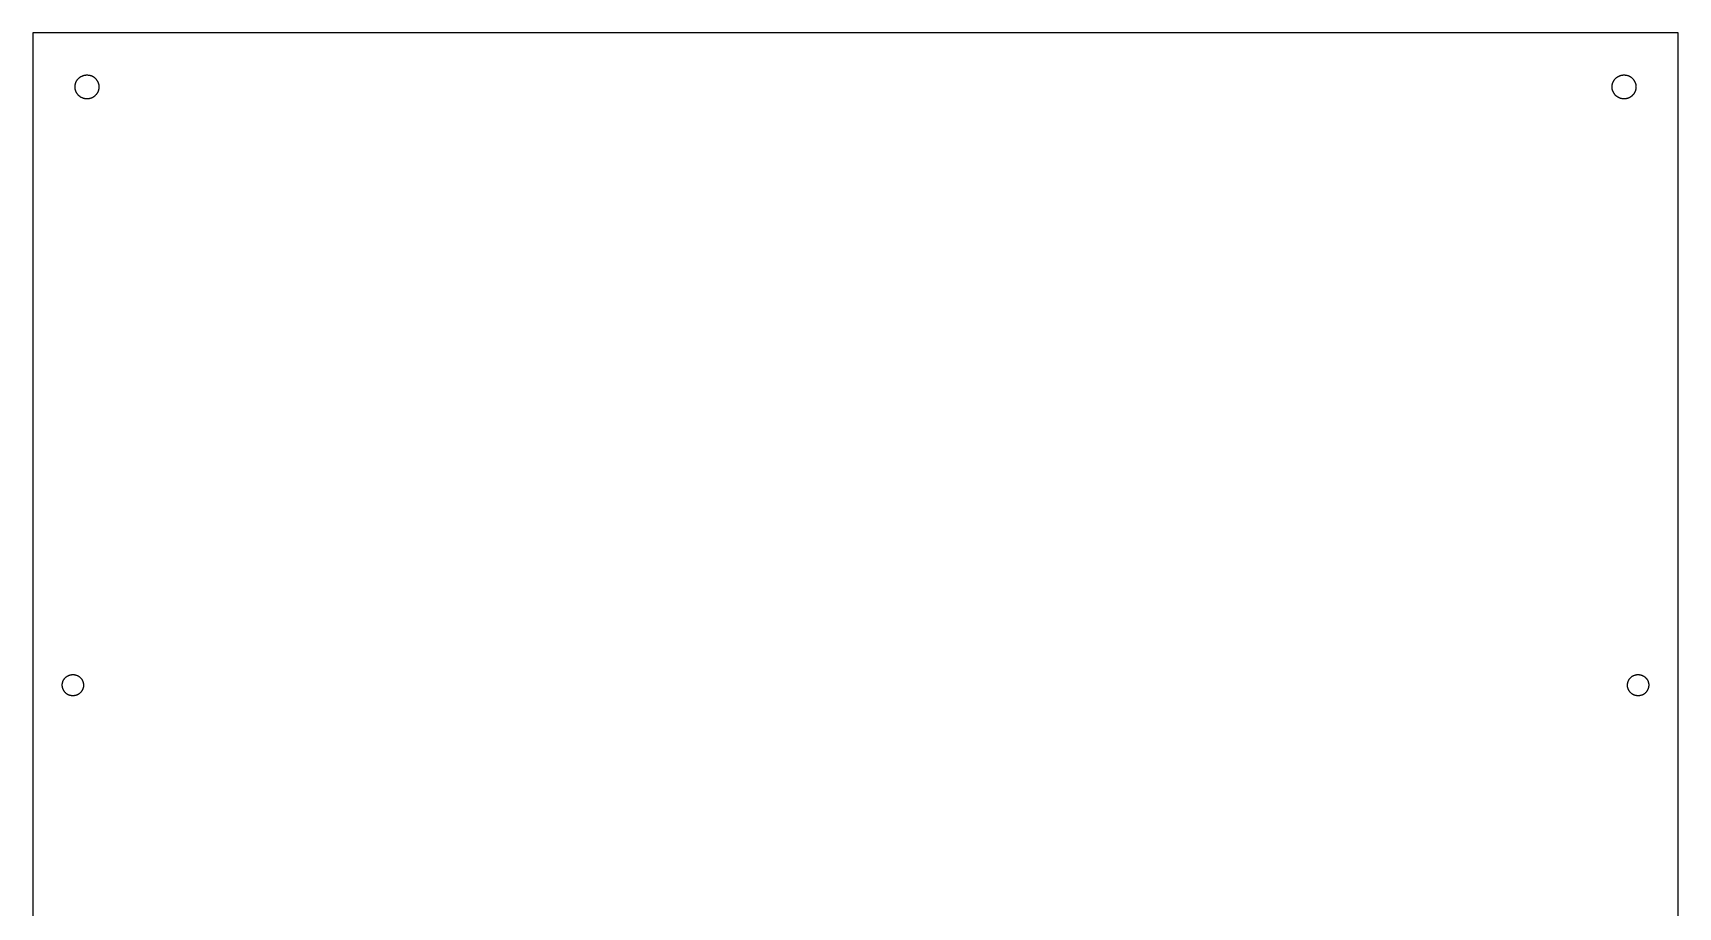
# Model space of a CAD drawing. Extents: x 0 to 426, y 453 to 906.
# Drawn here: x 0 to 426, y 679.5 to 906 of the extents above; entities that cross this region are included whole.
import ezdxf

# ---------------------------------------------------------------- set-up
doc = ezdxf.new("R2010")
doc.units = 0

msp = doc.modelspace()

# ---------------------------------------------------------------- linework, layer by layer
at = {"layer": 'Layer 1'}
for p, q in [((426, 906), (0, 906)), ((0, 906), (0, 453)), ((426, 453), (426, 906)), ((12.2808, 894.579), (12.3647, 894.633)), ((12.3647, 894.633), (12.4504, 894.684)), ((12.4504, 894.684), (12.5377, 894.733)), ((12.5377, 894.733), (12.6265, 894.778)), ((12.6265, 894.778), (12.7167, 894.821)), ((12.7167, 894.821), (12.8082, 894.861)), ((12.8082, 894.861), (12.901, 894.898)), ((12.901, 894.898), (12.9949, 894.932)), ((12.9949, 894.932), (13.0899, 894.963)), ((13.0899, 894.963), (13.1858, 894.99)), ((13.1858, 894.99), (13.2826, 895.015)), ((13.2826, 895.015), (13.3801, 895.037)), ((13.3801, 895.037), (13.4782, 895.055)), ((13.4782, 895.055), (13.5769, 895.07)), ((13.5769, 895.07), (13.676, 895.082)), ((13.676, 895.082), (13.7755, 895.091)), ((13.7755, 895.091), (13.8752, 895.097)), ((13.8752, 895.097), (13.975, 895.099)), ((13.975, 895.099), (14.0749, 895.098)), ((14.0749, 895.098), (14.1747, 895.094)), ((14.1747, 895.094), (14.2743, 895.087)), ((14.2743, 895.087), (14.3736, 895.077)), ((14.3736, 895.077), (14.4725, 895.063)), ((14.4725, 895.063), (14.5709, 895.046)), ((14.5709, 895.046), (14.6688, 895.026)), ((14.6688, 895.026), (14.7659, 895.003)), ((14.7659, 895.003), (14.8622, 894.977)), ((14.8622, 894.977), (14.9577, 894.948)), ((14.9577, 894.948), (15.0524, 894.916)), ((15.0524, 894.916), (15.1455, 894.88)), ((15.1455, 894.88), (15.2377, 894.841)), ((15.2377, 894.841), (15.3287, 894.8)), ((15.3287, 894.8), (15.4182, 894.756)), ((15.4182, 894.756), (15.5065, 894.709)), ((15.5065, 894.709), (15.5926, 894.659)), ((15.5926, 894.659), (15.6779, 894.607)), ((15.6779, 894.607), (15.7605, 894.551)), ((410.281, 894.579), (410.365, 894.633)), ((410.365, 894.633), (410.45, 894.684)), ((410.45, 894.684), (410.538, 894.733)), ((410.538, 894.733), (410.626, 894.778)), ((410.626, 894.778), (410.717, 894.821)), ((410.717, 894.821), (410.808, 894.861)), ((410.808, 894.861), (410.901, 894.898)), ((410.901, 894.898), (410.995, 894.932)), ((410.995, 894.932), (411.09, 894.963)), ((411.09, 894.963), (411.186, 894.99)), ((411.186, 894.99), (411.283, 895.015)), ((411.283, 895.015), (411.38, 895.037)), ((411.38, 895.037), (411.478, 895.055)), ((411.478, 895.055), (411.577, 895.07)), ((411.577, 895.07), (411.676, 895.082)), ((411.676, 895.082), (411.776, 895.091)), ((411.776, 895.091), (411.875, 895.097)), ((411.875, 895.097), (411.975, 895.099)), ((411.975, 895.099), (412.075, 895.098)), ((412.075, 895.098), (412.175, 895.094)), ((412.175, 895.094), (412.274, 895.087)), ((412.274, 895.087), (412.374, 895.077)), ((412.374, 895.077), (412.473, 895.063)), ((412.473, 895.063), (412.571, 895.046)), ((412.571, 895.046), (412.669, 895.026)), ((412.669, 895.026), (412.766, 895.003)), ((412.766, 895.003), (412.862, 894.977)), ((412.862, 894.977), (412.958, 894.948)), ((412.958, 894.948), (413.052, 894.916)), ((413.052, 894.916), (413.146, 894.88)), ((413.146, 894.88), (413.238, 894.841)), ((413.238, 894.841), (413.329, 894.8)), ((413.329, 894.8), (413.418, 894.756)), ((413.418, 894.756), (413.507, 894.709)), ((413.507, 894.709), (413.593, 894.659)), ((413.593, 894.659), (413.678, 894.607)), ((413.678, 894.607), (413.761, 894.551)), ((10.9012, 892.05), (10.9044, 892.15)), ((10.9012, 891.95), (10.9012, 892.05)), ((10.9044, 891.85), (10.9012, 891.95)), ((10.9044, 892.15), (10.9109, 892.249)), ((10.9109, 891.751), (10.9044, 891.85)), ((10.9109, 892.249), (10.9205, 892.349)), ((10.9205, 891.651), (10.9109, 891.751)), ((10.9205, 892.349), (10.9333, 892.448)), ((10.9333, 891.552), (10.9205, 891.651)), ((10.9333, 892.448), (10.9493, 892.546)), ((10.9486, 891.453), (10.9333, 891.552)), ((10.9685, 891.356), (10.9486, 891.453)), ((10.9493, 892.546), (10.9685, 892.644)), ((10.9685, 892.644), (10.9909, 892.742)), ((10.9902, 891.258), (10.9685, 891.356)), ((11.0163, 891.162), (10.9902, 891.258)), ((10.9909, 892.742), (11.0163, 892.838)), ((11.0163, 892.838), (11.0449, 892.934)), ((11.0442, 891.066), (11.0163, 891.162)), ((11.0765, 890.971), (11.0442, 891.066)), ((11.0449, 892.934), (11.0765, 893.029)), ((11.0765, 893.029), (11.1112, 893.122)), ((11.1112, 890.878), (11.0765, 890.971)), ((11.1112, 893.122), (11.1488, 893.215)), ((11.1481, 890.785), (11.1112, 890.878)), ((11.1888, 890.694), (11.1481, 890.785)), ((11.1488, 893.215), (11.1894, 893.306)), ((11.2323, 890.604), (11.1888, 890.694)), ((11.1894, 893.306), (11.233, 893.396)), ((11.2787, 890.515), (11.2323, 890.604)), ((11.233, 893.396), (11.2794, 893.484)), ((11.3286, 890.429), (11.2787, 890.515)), ((11.2794, 893.484), (11.3286, 893.571)), ((11.3286, 893.571), (11.3806, 893.656)), ((11.38, 890.343), (11.3286, 890.429)), ((11.4353, 890.26), (11.38, 890.343)), ((11.3806, 893.656), (11.4353, 893.74)), ((11.4353, 893.74), (11.4927, 893.822)), ((11.4927, 893.822), (11.5527, 893.901)), ((11.5527, 893.901), (11.6152, 893.979)), ((11.6152, 893.979), (11.6802, 894.055)), ((11.6802, 894.055), (11.7476, 894.129)), ((11.7476, 894.129), (11.8174, 894.2)), ((11.8174, 894.2), (11.8894, 894.269)), ((11.8894, 894.269), (11.9636, 894.336)), ((11.9636, 894.336), (12.0399, 894.401)), ((12.0399, 894.401), (12.1183, 894.463)), ((12.1183, 894.463), (12.1986, 894.522)), ((12.1986, 894.522), (12.2808, 894.579)), ((15.7605, 894.551), (15.8418, 894.493)), ((15.8418, 894.493), (15.9211, 894.432)), ((15.9211, 894.432), (15.9985, 894.369)), ((15.9985, 894.369), (16.0741, 894.303)), ((16.0741, 894.303), (16.1469, 894.235)), ((16.1469, 894.235), (16.2178, 894.165)), ((16.2178, 894.165), (16.2864, 894.092)), ((16.2864, 894.092), (16.3531, 894.018)), ((16.3531, 894.018), (16.4169, 893.941)), ((16.4169, 893.941), (16.4782, 893.862)), ((16.4782, 893.862), (16.5363, 893.781)), ((16.5363, 893.781), (16.593, 893.699)), ((16.593, 893.699), (16.6464, 893.614)), ((16.6464, 890.386), (16.593, 890.301)), ((16.6464, 893.614), (16.697, 893.528)), ((16.697, 890.472), (16.6464, 890.386)), ((16.697, 893.528), (16.7448, 893.441)), ((16.7448, 890.559), (16.697, 890.472)), ((16.7448, 893.441), (16.7898, 893.351)), ((16.7898, 890.649), (16.7448, 890.559)), ((16.7898, 893.351), (16.8319, 893.261)), ((16.8319, 890.739), (16.7898, 890.649)), ((16.8319, 893.261), (16.8711, 893.169)), ((16.8711, 890.831), (16.8319, 890.739)), ((16.8711, 893.169), (16.9066, 893.076)), ((16.9072, 890.924), (16.8711, 890.831)), ((16.9066, 893.076), (16.9404, 892.982)), ((16.9404, 891.018), (16.9072, 890.924)), ((16.9404, 892.982), (16.9705, 892.886)), ((16.9705, 891.114), (16.9404, 891.018)), ((16.9705, 892.886), (16.9975, 892.79)), ((16.9975, 891.21), (16.9705, 891.114)), ((16.9975, 892.79), (17.0214, 892.693)), ((17.0214, 891.307), (16.9975, 891.21)), ((17.0214, 892.693), (17.0422, 892.596)), ((17.0422, 891.404), (17.0214, 891.307)), ((17.0422, 892.596), (17.0598, 892.497)), ((17.0598, 891.503), (17.0422, 891.404)), ((17.0598, 892.497), (17.0742, 892.398)), ((17.0742, 891.602), (17.0598, 891.503)), ((17.0742, 892.398), (17.0854, 892.299)), ((17.0854, 891.701), (17.0742, 891.602)), ((17.0854, 892.299), (17.0935, 892.2)), ((17.0935, 891.8), (17.0854, 891.701)), ((17.0935, 892.2), (17.0983, 892.1)), ((17.0983, 891.9), (17.0935, 891.8)), ((17.0983, 892.1), (17.0999, 892)), ((17.0999, 892), (17.0983, 891.9)), ((408.901, 892.05), (408.904, 892.15)), ((408.901, 891.95), (408.901, 892.05)), ((408.904, 891.85), (408.901, 891.95)), ((408.904, 892.15), (408.911, 892.249)), ((408.911, 891.751), (408.904, 891.85)), ((408.911, 892.249), (408.921, 892.349)), ((408.921, 891.651), (408.911, 891.751)), ((408.921, 892.349), (408.933, 892.448)), ((408.933, 891.552), (408.921, 891.651)), ((408.933, 892.448), (408.949, 892.546)), ((408.949, 891.453), (408.933, 891.552)), ((408.949, 892.546), (408.969, 892.644)), ((408.969, 891.356), (408.949, 891.453)), ((408.969, 892.644), (408.991, 892.742)), ((408.99, 891.258), (408.969, 891.356)), ((409.016, 891.162), (408.99, 891.258)), ((408.991, 892.742), (409.016, 892.838)), ((409.016, 892.838), (409.045, 892.934)), ((409.044, 891.066), (409.016, 891.162)), ((409.077, 890.971), (409.044, 891.066)), ((409.045, 892.934), (409.077, 893.029)), ((409.077, 893.029), (409.111, 893.122)), ((409.111, 890.878), (409.077, 890.971)), ((409.111, 893.122), (409.149, 893.215)), ((409.148, 890.785), (409.111, 890.878)), ((409.189, 890.694), (409.148, 890.785)), ((409.149, 893.215), (409.189, 893.306)), ((409.189, 893.306), (409.233, 893.396)), ((409.232, 890.604), (409.189, 890.694)), ((409.279, 890.515), (409.232, 890.604)), ((409.233, 893.396), (409.279, 893.484)), ((409.279, 893.484), (409.329, 893.571)), ((409.329, 890.429), (409.279, 890.515)), ((409.329, 893.571), (409.381, 893.656)), ((409.38, 890.343), (409.329, 890.429)), ((409.435, 890.26), (409.38, 890.343)), ((409.381, 893.656), (409.435, 893.74)), ((409.435, 893.74), (409.493, 893.822)), ((409.493, 893.822), (409.553, 893.901)), ((409.553, 893.901), (409.615, 893.979)), ((409.615, 893.979), (409.68, 894.055)), ((409.68, 894.055), (409.748, 894.129)), ((409.748, 894.129), (409.817, 894.2)), ((409.817, 894.2), (409.889, 894.269)), ((409.889, 894.269), (409.964, 894.336)), ((409.964, 894.336), (410.04, 894.401)), ((410.04, 894.401), (410.118, 894.463)), ((410.118, 894.463), (410.199, 894.522)), ((410.199, 894.522), (410.281, 894.579)), ((413.761, 894.551), (413.842, 894.493)), ((413.842, 894.493), (413.921, 894.432)), ((413.921, 894.432), (413.999, 894.369)), ((413.999, 894.369), (414.074, 894.303)), ((414.074, 894.303), (414.147, 894.235)), ((414.147, 894.235), (414.218, 894.165)), ((414.218, 894.165), (414.286, 894.092)), ((414.286, 894.092), (414.353, 894.018)), ((414.353, 894.018), (414.417, 893.941)), ((414.417, 893.941), (414.478, 893.862)), ((414.478, 893.862), (414.536, 893.781)), ((414.536, 893.781), (414.593, 893.699)), ((414.593, 893.699), (414.646, 893.614)), ((414.646, 890.386), (414.593, 890.301)), ((414.646, 893.614), (414.697, 893.528)), ((414.697, 890.472), (414.646, 890.386)), ((414.697, 893.528), (414.745, 893.441)), ((414.745, 890.559), (414.697, 890.472)), ((414.745, 893.441), (414.79, 893.351)), ((414.79, 890.649), (414.745, 890.559)), ((414.79, 893.351), (414.832, 893.261)), ((414.832, 890.739), (414.79, 890.649)), ((414.832, 893.261), (414.871, 893.169)), ((414.871, 890.831), (414.832, 890.739)), ((414.871, 893.169), (414.907, 893.076)), ((414.907, 890.924), (414.871, 890.831)), ((414.907, 893.076), (414.94, 892.982)), ((414.94, 891.018), (414.907, 890.924)), ((414.94, 892.982), (414.97, 892.886)), ((414.97, 891.114), (414.94, 891.018)), ((414.97, 892.886), (414.997, 892.79)), ((414.997, 891.21), (414.97, 891.114)), ((414.997, 892.79), (415.021, 892.693)), ((415.021, 891.307), (414.997, 891.21)), ((415.021, 892.693), (415.042, 892.596)), ((415.042, 891.404), (415.021, 891.307)), ((415.042, 892.596), (415.06, 892.497)), ((415.06, 891.503), (415.042, 891.404)), ((415.06, 892.497), (415.074, 892.398)), ((415.074, 891.602), (415.06, 891.503)), ((415.074, 892.398), (415.085, 892.299)), ((415.085, 891.701), (415.074, 891.602)), ((415.085, 892.299), (415.093, 892.2)), ((415.093, 891.8), (415.085, 891.701)), ((415.093, 892.2), (415.098, 892.1)), ((415.098, 891.9), (415.093, 891.8)), ((415.098, 892.1), (415.1, 892)), ((415.1, 892), (415.098, 891.9)), ((11.4921, 890.178), (11.4353, 890.26)), ((11.5527, 890.099), (11.4921, 890.178)), ((11.6147, 890.02), (11.5527, 890.099)), ((11.6797, 889.944), (11.6147, 890.02)), ((11.7476, 889.871), (11.6797, 889.944)), ((11.8169, 889.799), (11.7476, 889.871)), ((11.8889, 889.73), (11.8169, 889.799)), ((11.9636, 889.664), (11.8889, 889.73)), ((12.0395, 889.599), (11.9636, 889.664)), ((12.1178, 889.537), (12.0395, 889.599)), ((12.1986, 889.478), (12.1178, 889.537)), ((12.2804, 889.421), (12.1986, 889.478)), ((12.3644, 889.367), (12.2804, 889.421)), ((12.45, 889.315), (12.3644, 889.367)), ((12.5373, 889.267), (12.45, 889.315)), ((12.6261, 889.221), (12.5373, 889.267)), ((12.7164, 889.178), (12.6261, 889.221)), ((12.8079, 889.138), (12.7164, 889.178)), ((12.901, 889.102), (12.8079, 889.138)), ((12.9947, 889.068), (12.901, 889.102)), ((13.0897, 889.037), (12.9947, 889.068)), ((13.1856, 889.009), (13.0897, 889.037)), ((13.2824, 888.984), (13.1856, 889.009)), ((13.3799, 888.963), (13.2824, 888.984)), ((13.4781, 888.944), (13.3799, 888.963)), ((13.5768, 888.929), (13.4781, 888.944)), ((13.676, 888.917), (13.5768, 888.929)), ((13.7755, 888.908), (13.676, 888.917)), ((13.8752, 888.903), (13.7755, 888.908)), ((13.975, 888.9), (13.8752, 888.903)), ((14.0749, 888.901), (13.975, 888.9)), ((14.1747, 888.905), (14.0749, 888.901)), ((14.2743, 888.912), (14.1747, 888.905)), ((14.3737, 888.923), (14.2743, 888.912)), ((14.4726, 888.936), (14.3737, 888.923)), ((14.5711, 888.953), (14.4726, 888.936)), ((14.6689, 888.973), (14.5711, 888.953)), ((14.7661, 888.996), (14.6689, 888.973)), ((14.8625, 889.022), (14.7661, 888.996)), ((14.9579, 889.052), (14.8625, 889.022)), ((15.0524, 889.084), (14.9579, 889.052)), ((15.1458, 889.12), (15.0524, 889.084)), ((15.238, 889.158), (15.1458, 889.12)), ((15.3289, 889.199), (15.238, 889.158)), ((15.4184, 889.244), (15.3289, 889.199)), ((15.5065, 889.291), (15.4184, 889.244)), ((15.593, 889.341), (15.5065, 889.291)), ((15.6779, 889.393), (15.593, 889.341)), ((15.761, 889.449), (15.6779, 889.393)), ((15.8422, 889.507), (15.761, 889.449)), ((15.9216, 889.568), (15.8422, 889.507)), ((15.999, 889.631), (15.9216, 889.568)), ((16.0742, 889.696), (15.999, 889.631)), ((16.1474, 889.764), (16.0742, 889.696)), ((16.2183, 889.835), (16.1474, 889.764)), ((16.2869, 889.907), (16.2183, 889.835)), ((16.3531, 889.982), (16.2869, 889.907)), ((16.4169, 890.059), (16.3531, 889.982)), ((16.4782, 890.138), (16.4169, 890.059)), ((16.5369, 890.219), (16.4782, 890.138)), ((16.593, 890.301), (16.5369, 890.219)), ((409.492, 890.178), (409.435, 890.26)), ((409.553, 890.099), (409.492, 890.178)), ((409.615, 890.02), (409.553, 890.099)), ((409.68, 889.944), (409.615, 890.02)), ((409.748, 889.871), (409.68, 889.944)), ((409.817, 889.799), (409.748, 889.871)), ((409.889, 889.73), (409.817, 889.799)), ((409.964, 889.664), (409.889, 889.73)), ((410.039, 889.599), (409.964, 889.664)), ((410.118, 889.537), (410.039, 889.599)), ((410.199, 889.478), (410.118, 889.537)), ((410.28, 889.421), (410.199, 889.478)), ((410.364, 889.367), (410.28, 889.421)), ((410.45, 889.315), (410.364, 889.367)), ((410.537, 889.267), (410.45, 889.315)), ((410.626, 889.221), (410.537, 889.267)), ((410.716, 889.178), (410.626, 889.221)), ((410.808, 889.138), (410.716, 889.178)), ((410.901, 889.102), (410.808, 889.138)), ((410.995, 889.068), (410.901, 889.102)), ((411.09, 889.037), (410.995, 889.068)), ((411.186, 889.009), (411.09, 889.037)), ((411.282, 888.984), (411.186, 889.009)), ((411.38, 888.963), (411.282, 888.984)), ((411.478, 888.944), (411.38, 888.963)), ((411.577, 888.929), (411.478, 888.944)), ((411.676, 888.917), (411.577, 888.929)), ((411.775, 888.908), (411.676, 888.917)), ((411.875, 888.903), (411.775, 888.908)), ((411.975, 888.9), (411.875, 888.903)), ((412.075, 888.901), (411.975, 888.9)), ((412.175, 888.905), (412.075, 888.901)), ((412.274, 888.912), (412.175, 888.905)), ((412.374, 888.923), (412.274, 888.912)), ((412.473, 888.936), (412.374, 888.923)), ((412.571, 888.953), (412.473, 888.936)), ((412.669, 888.973), (412.571, 888.953)), ((412.766, 888.996), (412.669, 888.973)), ((412.862, 889.022), (412.766, 888.996)), ((412.958, 889.052), (412.862, 889.022)), ((413.052, 889.084), (412.958, 889.052)), ((413.146, 889.12), (413.052, 889.084)), ((413.238, 889.158), (413.146, 889.12)), ((413.329, 889.199), (413.238, 889.158)), ((413.418, 889.244), (413.329, 889.199)), ((413.507, 889.291), (413.418, 889.244)), ((413.593, 889.341), (413.507, 889.291)), ((413.678, 889.393), (413.593, 889.341)), ((413.761, 889.449), (413.678, 889.393)), ((413.842, 889.507), (413.761, 889.449)), ((413.922, 889.568), (413.842, 889.507)), ((413.999, 889.631), (413.922, 889.568)), ((414.074, 889.696), (413.999, 889.631)), ((414.147, 889.764), (414.074, 889.696)), ((414.218, 889.835), (414.147, 889.764)), ((414.287, 889.907), (414.218, 889.835)), ((414.353, 889.982), (414.287, 889.907)), ((414.417, 890.059), (414.353, 889.982)), ((414.478, 890.138), (414.417, 890.059)), ((414.537, 890.219), (414.478, 890.138)), ((414.593, 890.301), (414.537, 890.219)), ((7.59967, 737.025), (7.60238, 737.125)), ((7.60057, 736.925), (7.59967, 737.025)), ((7.60238, 737.125), (7.60873, 737.225)), ((7.60873, 737.225), (7.61873, 737.324)), ((7.61873, 737.324), (7.63229, 737.423)), ((7.63229, 737.423), (7.64937, 737.521)), ((7.64937, 737.521), (7.67019, 737.619)), ((7.67019, 737.619), (7.69439, 737.716)), ((7.69439, 737.716), (7.70838, 737.764)), ((7.70838, 737.764), (7.72213, 737.812)), ((7.72213, 737.812), (7.75327, 737.907)), ((7.75327, 737.907), (7.78794, 738)), ((7.78794, 738), (7.8261, 738.093)), ((7.8261, 738.093), (7.86746, 738.184)), ((7.86746, 738.184), (7.91192, 738.273)), ((7.91192, 738.273), (7.95989, 738.361)), ((7.95989, 738.361), (7.98367, 738.401)), ((7.98367, 738.401), (8.01075, 738.447)), ((8.01075, 738.447), (8.06502, 738.531)), ((8.06502, 738.531), (8.12187, 738.613)), ((8.12187, 738.613), (8.1821, 738.693)), ((8.1821, 738.693), (8.24474, 738.77)), ((8.24474, 738.77), (8.31048, 738.845)), ((8.31048, 738.845), (8.37907, 738.918)), ((8.37907, 738.918), (8.4497, 738.988)), ((8.4497, 738.988), (8.5235, 739.056)), ((8.5235, 739.056), (8.59911, 739.121)), ((8.59911, 739.121), (8.67743, 739.183)), ((8.67743, 739.183), (8.71645, 739.212)), ((8.71645, 739.212), (8.75766, 739.243)), ((8.75766, 739.243), (8.84015, 739.299)), ((8.84015, 739.299), (8.92474, 739.352)), ((8.92474, 739.352), (9.01088, 739.402)), ((9.01088, 739.402), (9.0994, 739.45)), ((9.0994, 739.45), (9.18876, 739.493)), ((9.18876, 739.493), (9.28049, 739.534)), ((9.28049, 739.534), (9.37288, 739.571)), ((9.37288, 739.571), (9.46688, 739.605)), ((9.46688, 739.605), (9.56238, 739.635)), ((9.56238, 739.635), (9.65816, 739.662)), ((9.65816, 739.662), (9.75571, 739.685)), ((9.75571, 739.685), (9.85316, 739.705)), ((9.85316, 739.705), (9.95217, 739.722)), ((9.95217, 739.722), (10.0513, 739.734)), ((10.0513, 739.734), (10.1506, 739.743)), ((10.1506, 739.743), (10.1958, 739.746)), ((10.1958, 739.746), (10.2501, 739.749)), ((10.2501, 739.749), (10.3502, 739.75)), ((10.3502, 739.75), (10.4498, 739.749)), ((10.4498, 739.749), (10.5499, 739.743)), ((10.5499, 739.743), (10.649, 739.734)), ((10.649, 739.734), (10.7485, 739.721)), ((10.7485, 739.721), (10.8467, 739.705)), ((10.8467, 739.705), (10.9446, 739.685)), ((10.9446, 739.685), (11.042, 739.662)), ((11.042, 739.662), (11.1378, 739.635)), ((11.1378, 739.635), (11.1932, 739.618)), ((11.1932, 739.618), (11.2333, 739.605)), ((11.2333, 739.605), (11.327, 739.571)), ((11.327, 739.571), (11.4201, 739.534)), ((11.4201, 739.534), (11.5111, 739.493)), ((11.5111, 739.493), (11.601, 739.449)), ((11.601, 739.449), (11.6245, 739.437)), ((11.6245, 739.437), (11.6893, 739.402)), ((11.6893, 739.402), (11.7753, 739.352)), ((11.7753, 739.352), (11.8599, 739.299)), ((11.8599, 739.299), (11.8929, 739.276)), ((11.8929, 739.276), (11.9426, 739.242)), ((11.9426, 739.242), (11.9633, 739.227)), ((11.9633, 739.227), (12.0227, 739.183)), ((12.0227, 739.183), (12.1008, 739.121)), ((12.1008, 739.121), (12.177, 739.056)), ((12.177, 739.056), (12.2502, 738.989)), ((12.2502, 738.989), (12.3213, 738.918)), ((12.3213, 738.918), (12.3594, 738.878)), ((12.3594, 738.878), (12.3895, 738.845)), ((12.3895, 738.845), (12.4554, 738.77)), ((12.4554, 738.77), (12.5182, 738.692)), ((12.5182, 738.692), (12.578, 738.613)), ((12.578, 738.613), (12.6352, 738.531)), ((12.6352, 738.531), (12.6893, 738.447)), ((12.6893, 738.447), (12.7404, 738.36)), ((12.7404, 738.36), (12.7881, 738.273)), ((12.7881, 738.273), (12.8249, 738.199)), ((12.8249, 738.199), (12.8327, 738.184)), ((12.8327, 738.184), (12.874, 738.093)), ((12.874, 738.093), (12.9122, 738)), ((12.9122, 738), (12.9467, 737.907)), ((12.9467, 737.907), (12.9779, 737.812)), ((12.9779, 737.812), (13.0057, 737.716)), ((13.0057, 737.716), (13.03, 737.619)), ((13.03, 737.619), (13.0305, 737.616)), ((13.0305, 737.616), (13.0506, 737.521)), ((13.0506, 737.521), (13.054, 737.502)), ((13.054, 737.502), (13.0678, 737.423)), ((13.0678, 737.423), (13.0777, 737.351)), ((13.0777, 737.351), (13.0813, 737.324)), ((13.0813, 737.324), (13.0913, 737.224)), ((13.0913, 737.224), (13.0964, 737.144)), ((13.0964, 737.144), (13.0976, 737.125)), ((13.0976, 737.125), (13.1003, 737.025)), ((13.1003, 737.025), (13.0994, 736.925)), ((412.9, 737.025), (412.902, 737.125)), ((412.901, 736.925), (412.9, 737.025)), ((412.902, 737.125), (412.909, 737.225)), ((412.909, 737.225), (412.919, 737.324)), ((412.919, 737.324), (412.932, 737.423)), ((412.932, 737.423), (412.949, 737.521)), ((412.949, 737.521), (412.97, 737.619)), ((412.97, 737.619), (412.994, 737.716)), ((412.994, 737.716), (413.004, 737.749)), ((413.004, 737.749), (413.022, 737.812)), ((413.022, 737.812), (413.053, 737.907)), ((413.053, 737.907), (413.088, 738)), ((413.088, 738), (413.126, 738.093)), ((413.126, 738.093), (413.167, 738.184)), ((413.167, 738.184), (413.212, 738.273)), ((413.212, 738.273), (413.26, 738.361)), ((413.26, 738.361), (413.311, 738.447)), ((413.311, 738.447), (413.365, 738.531)), ((413.365, 738.531), (413.422, 738.613)), ((413.422, 738.613), (413.482, 738.693)), ((413.482, 738.693), (413.545, 738.77)), ((413.545, 738.77), (413.61, 738.845)), ((413.61, 738.845), (413.679, 738.918)), ((413.679, 738.918), (413.75, 738.988)), ((413.75, 738.988), (413.824, 739.056)), ((413.824, 739.056), (413.899, 739.121)), ((413.899, 739.121), (413.977, 739.183)), ((413.977, 739.183), (414.028, 739.221)), ((414.028, 739.221), (414.058, 739.243)), ((414.058, 739.243), (414.14, 739.299)), ((414.14, 739.299), (414.225, 739.352)), ((414.225, 739.352), (414.311, 739.402)), ((414.311, 739.402), (414.399, 739.45)), ((414.399, 739.45), (414.489, 739.493)), ((414.489, 739.493), (414.581, 739.534)), ((414.581, 739.534), (414.673, 739.571)), ((414.673, 739.571), (414.767, 739.605)), ((414.767, 739.605), (414.862, 739.635)), ((414.862, 739.635), (414.958, 739.662)), ((414.958, 739.662), (415.056, 739.685)), ((415.056, 739.685), (415.153, 739.705)), ((415.153, 739.705), (415.252, 739.722)), ((415.252, 739.722), (415.351, 739.734)), ((415.351, 739.734), (415.451, 739.743)), ((415.451, 739.743), (415.495, 739.746)), ((415.495, 739.746), (415.55, 739.749)), ((415.55, 739.749), (415.65, 739.75)), ((415.65, 739.75), (415.75, 739.749)), ((415.75, 739.749), (415.85, 739.743)), ((415.85, 739.743), (415.949, 739.734)), ((415.949, 739.734), (416.048, 739.721)), ((416.048, 739.721), (416.147, 739.705)), ((416.147, 739.705), (416.245, 739.685)), ((416.245, 739.685), (416.342, 739.662)), ((416.342, 739.662), (416.438, 739.635)), ((416.438, 739.635), (416.513, 739.611)), ((416.513, 739.611), (416.533, 739.605)), ((416.533, 739.605), (416.627, 739.571)), ((416.627, 739.571), (416.72, 739.534)), ((416.72, 739.534), (416.811, 739.493)), ((416.811, 739.493), (416.901, 739.449)), ((416.901, 739.449), (416.922, 739.438)), ((416.922, 739.438), (416.989, 739.402)), ((416.989, 739.402), (417.075, 739.352)), ((417.075, 739.352), (417.16, 739.299)), ((417.16, 739.299), (417.173, 739.29)), ((417.173, 739.29), (417.243, 739.242)), ((417.243, 739.242), (417.323, 739.183)), ((417.323, 739.183), (417.401, 739.121)), ((417.401, 739.121), (417.477, 739.056)), ((417.477, 739.056), (417.55, 738.989)), ((417.55, 738.989), (417.621, 738.918)), ((417.621, 738.918), (417.689, 738.845)), ((417.689, 738.845), (417.755, 738.77)), ((417.755, 738.77), (417.818, 738.692)), ((417.818, 738.692), (417.878, 738.613)), ((417.878, 738.613), (417.935, 738.531)), ((417.935, 738.531), (417.989, 738.447)), ((417.989, 738.447), (418.04, 738.36)), ((418.04, 738.36), (418.088, 738.273)), ((418.088, 738.273), (418.133, 738.184)), ((418.133, 738.184), (418.174, 738.093)), ((418.174, 738.093), (418.212, 738)), ((418.212, 738), (418.247, 737.907)), ((418.247, 737.907), (418.278, 737.812)), ((418.278, 737.812), (418.306, 737.716)), ((418.306, 737.716), (418.33, 737.619)), ((418.33, 737.619), (418.351, 737.521)), ((418.351, 737.521), (418.368, 737.423)), ((418.368, 737.423), (418.381, 737.324)), ((418.381, 737.324), (418.391, 737.224)), ((418.391, 737.224), (418.395, 737.171)), ((418.395, 737.171), (418.398, 737.125)), ((418.4, 737.024), (418.395, 736.825)), ((418.398, 737.125), (418.398, 737.117)), ((418.398, 737.117), (418.4, 737.024)), ((7.60086, 736.919), (7.60057, 736.925)), ((7.60509, 736.826), (7.60086, 736.919)), ((7.61282, 736.731), (7.60509, 736.826)), ((7.61323, 736.726), (7.61282, 736.731)), ((7.62502, 736.627), (7.61323, 736.726)), ((7.64039, 736.528), (7.62502, 736.627)), ((7.64619, 736.498), (7.64039, 736.528)), ((7.65926, 736.43), (7.64619, 736.498)), ((7.67826, 736.348), (7.65926, 736.43)), ((7.68172, 736.333), (7.67826, 736.348)), ((7.70769, 736.236), (7.68172, 736.333)), ((7.73727, 736.141), (7.70769, 736.236)), ((7.7702, 736.046), (7.73727, 736.141)), ((7.8064, 735.954), (7.7702, 736.046)), ((7.84627, 735.861), (7.8064, 735.954)), ((7.88921, 735.771), (7.84627, 735.861)), ((7.92471, 735.703), (7.88921, 735.771)), ((7.9353, 735.683), (7.92471, 735.703)), ((7.98486, 735.596), (7.9353, 735.683)), ((8.0374, 735.511), (7.98486, 735.596)), ((8.09306, 735.428), (8.0374, 735.511)), ((8.15141, 735.347), (8.09306, 735.428)), ((8.21302, 735.268), (8.15141, 735.347)), ((8.2773, 735.192), (8.21302, 735.268)), ((8.34432, 735.118), (8.2773, 735.192)), ((8.38829, 735.073), (8.34432, 735.118)), ((8.41381, 735.047), (8.38829, 735.073)), ((8.4862, 734.977), (8.41381, 735.047)), ((8.56097, 734.911), (8.4862, 734.977)), ((8.638, 734.847), (8.56097, 734.911)), ((8.71693, 734.787), (8.638, 734.847)), ((8.79875, 734.729), (8.71693, 734.787)), ((8.882, 734.674), (8.79875, 734.729)), ((8.96757, 734.622), (8.882, 734.674)), ((9.05482, 734.574), (8.96757, 734.622)), ((9.14347, 734.528), (9.05482, 734.574)), ((9.23402, 734.486), (9.14347, 734.528)), ((9.32636, 734.447), (9.23402, 734.486)), ((9.41984, 734.412), (9.32636, 734.447)), ((9.514, 734.38), (9.41984, 734.412)), ((9.57802, 734.361), (9.514, 734.38)), ((9.60997, 734.351), (9.57802, 734.361)), ((9.70637, 734.326), (9.60997, 734.351)), ((9.80423, 734.304), (9.70637, 734.326)), ((9.90248, 734.286), (9.80423, 734.304)), ((10.001, 734.272), (9.90248, 734.286)), ((10.1006, 734.261), (10.001, 734.272)), ((10.2003, 734.254), (10.1006, 734.261)), ((10.3001, 734.25), (10.2003, 734.254)), ((10.3999, 734.25), (10.3001, 734.25)), ((10.4994, 734.254), (10.3999, 734.25)), ((10.5853, 734.26), (10.4994, 734.254)), ((10.5992, 734.261), (10.5853, 734.26)), ((10.6987, 734.272), (10.5992, 734.261)), ((10.7976, 734.286), (10.6987, 734.272)), ((10.8956, 734.304), (10.7976, 734.286)), ((10.993, 734.326), (10.8956, 734.304)), ((11.09, 734.351), (10.993, 734.326)), ((11.1857, 734.38), (11.09, 734.351)), ((11.2803, 734.412), (11.1857, 734.38)), ((11.3733, 734.447), (11.2803, 734.412)), ((11.4658, 734.486), (11.3733, 734.447)), ((11.5563, 734.528), (11.4658, 734.486)), ((11.645, 734.573), (11.5563, 734.528)), ((11.6895, 734.598), (11.645, 734.573)), ((11.7324, 734.622), (11.6895, 734.598)), ((11.8179, 734.674), (11.7324, 734.622)), ((11.9011, 734.729), (11.8179, 734.674)), ((11.9828, 734.787), (11.9011, 734.729)), ((12.0618, 734.847), (11.9828, 734.787)), ((12.1389, 734.911), (12.0618, 734.847)), ((12.2138, 734.977), (12.1389, 734.911)), ((12.286, 735.046), (12.2138, 734.977)), ((12.3558, 735.118), (12.286, 735.046)), ((12.4225, 735.192), (12.3558, 735.118)), ((12.4871, 735.269), (12.4225, 735.192)), ((12.4908, 735.273), (12.4871, 735.269)), ((12.5482, 735.347), (12.4908, 735.273)), ((12.607, 735.428), (12.5482, 735.347)), ((12.6624, 735.511), (12.607, 735.428)), ((12.7151, 735.596), (12.6624, 735.511)), ((12.7504, 735.658), (12.7151, 735.596)), ((12.7644, 735.683), (12.7504, 735.658)), ((12.8108, 735.771), (12.7644, 735.683)), ((12.8536, 735.861), (12.8108, 735.771)), ((12.8935, 735.953), (12.8536, 735.861)), ((12.9298, 736.046), (12.8935, 735.953)), ((12.9494, 736.102), (12.9298, 736.046)), ((12.9626, 736.14), (12.9494, 736.102)), ((12.9922, 736.236), (12.9626, 736.14)), ((13.0181, 736.332), (12.9922, 736.236)), ((13.0407, 736.43), (13.0181, 736.332)), ((13.0596, 736.528), (13.0407, 736.43)), ((13.0749, 736.626), (13.0596, 736.528)), ((13.0868, 736.726), (13.0749, 736.626)), ((13.0949, 736.825), (13.0868, 736.726)), ((13.0994, 736.925), (13.0949, 736.825)), ((412.902, 736.889), (412.901, 736.925)), ((412.905, 736.825), (412.902, 736.889)), ((412.911, 736.756), (412.905, 736.825)), ((412.913, 736.726), (412.911, 736.756)), ((412.925, 736.627), (412.913, 736.726)), ((412.94, 736.528), (412.925, 736.627)), ((412.959, 736.43), (412.94, 736.528)), ((412.97, 736.385), (412.959, 736.43)), ((412.982, 736.332), (412.97, 736.385)), ((412.996, 736.278), (412.982, 736.332)), ((413.008, 736.236), (412.996, 736.278)), ((413.037, 736.141), (413.008, 736.236)), ((413.07, 736.046), (413.037, 736.141)), ((413.106, 735.954), (413.07, 736.046)), ((413.146, 735.861), (413.106, 735.954)), ((413.189, 735.771), (413.146, 735.861)), ((413.235, 735.683), (413.189, 735.771)), ((413.285, 735.596), (413.235, 735.683)), ((413.337, 735.511), (413.285, 735.596)), ((413.393, 735.428), (413.337, 735.511)), ((413.408, 735.407), (413.393, 735.428)), ((413.452, 735.347), (413.408, 735.407)), ((413.513, 735.268), (413.452, 735.347)), ((413.577, 735.192), (413.513, 735.268)), ((413.644, 735.118), (413.577, 735.192)), ((413.714, 735.046), (413.644, 735.118)), ((413.786, 734.977), (413.714, 735.046)), ((413.861, 734.911), (413.786, 734.977)), ((413.938, 734.847), (413.861, 734.911)), ((414.017, 734.787), (413.938, 734.847)), ((414.099, 734.729), (414.017, 734.787)), ((414.103, 734.726), (414.099, 734.729)), ((414.182, 734.674), (414.103, 734.726)), ((414.268, 734.622), (414.182, 734.674)), ((414.355, 734.574), (414.268, 734.622)), ((414.443, 734.528), (414.355, 734.574)), ((414.534, 734.486), (414.443, 734.528)), ((414.626, 734.447), (414.534, 734.486)), ((414.72, 734.412), (414.626, 734.447)), ((414.814, 734.38), (414.72, 734.412)), ((414.863, 734.365), (414.814, 734.38)), ((414.91, 734.351), (414.863, 734.365)), ((415.006, 734.326), (414.91, 734.351)), ((415.104, 734.304), (415.006, 734.326)), ((415.202, 734.286), (415.104, 734.304)), ((415.301, 734.272), (415.202, 734.286)), ((415.401, 734.261), (415.301, 734.272)), ((415.5, 734.254), (415.401, 734.261)), ((415.6, 734.25), (415.5, 734.254)), ((415.7, 734.25), (415.6, 734.25)), ((415.799, 734.254), (415.7, 734.25)), ((415.884, 734.26), (415.799, 734.254)), ((415.899, 734.261), (415.884, 734.26)), ((415.999, 734.272), (415.899, 734.261)), ((416.098, 734.286), (415.999, 734.272)), ((416.196, 734.304), (416.098, 734.286)), ((416.293, 734.326), (416.196, 734.304)), ((416.39, 734.351), (416.293, 734.326)), ((416.486, 734.38), (416.39, 734.351)), ((416.58, 734.412), (416.486, 734.38)), ((416.673, 734.447), (416.58, 734.412)), ((416.766, 734.486), (416.673, 734.447)), ((416.856, 734.528), (416.766, 734.486)), ((416.945, 734.574), (416.856, 734.528)), ((416.976, 734.591), (416.945, 734.574)), ((417.032, 734.622), (416.976, 734.591)), ((417.118, 734.674), (417.032, 734.622)), ((417.201, 734.729), (417.118, 734.674)), ((417.283, 734.787), (417.201, 734.729)), ((417.362, 734.847), (417.283, 734.787)), ((417.439, 734.911), (417.362, 734.847)), ((417.514, 734.977), (417.439, 734.911)), ((417.586, 735.046), (417.514, 734.977)), ((417.656, 735.118), (417.586, 735.046)), ((417.722, 735.192), (417.656, 735.118)), ((417.787, 735.269), (417.722, 735.192)), ((417.848, 735.347), (417.787, 735.269)), ((417.907, 735.428), (417.848, 735.347)), ((417.962, 735.511), (417.907, 735.428)), ((418.015, 735.596), (417.962, 735.511)), ((418.064, 735.683), (418.015, 735.596)), ((418.111, 735.771), (418.064, 735.683)), ((418.154, 735.861), (418.111, 735.771)), ((418.193, 735.953), (418.154, 735.861)), ((418.23, 736.046), (418.193, 735.953)), ((418.263, 736.14), (418.23, 736.046)), ((418.292, 736.236), (418.263, 736.14)), ((418.318, 736.332), (418.292, 736.236)), ((418.341, 736.43), (418.318, 736.332)), ((418.36, 736.528), (418.341, 736.43)), ((418.375, 736.626), (418.36, 736.528)), ((418.387, 736.726), (418.375, 736.626)), ((418.395, 736.825), (418.387, 736.726))]:
    msp.add_line(p, q, dxfattribs=at)

doc.saveas('drawing.dxf')
